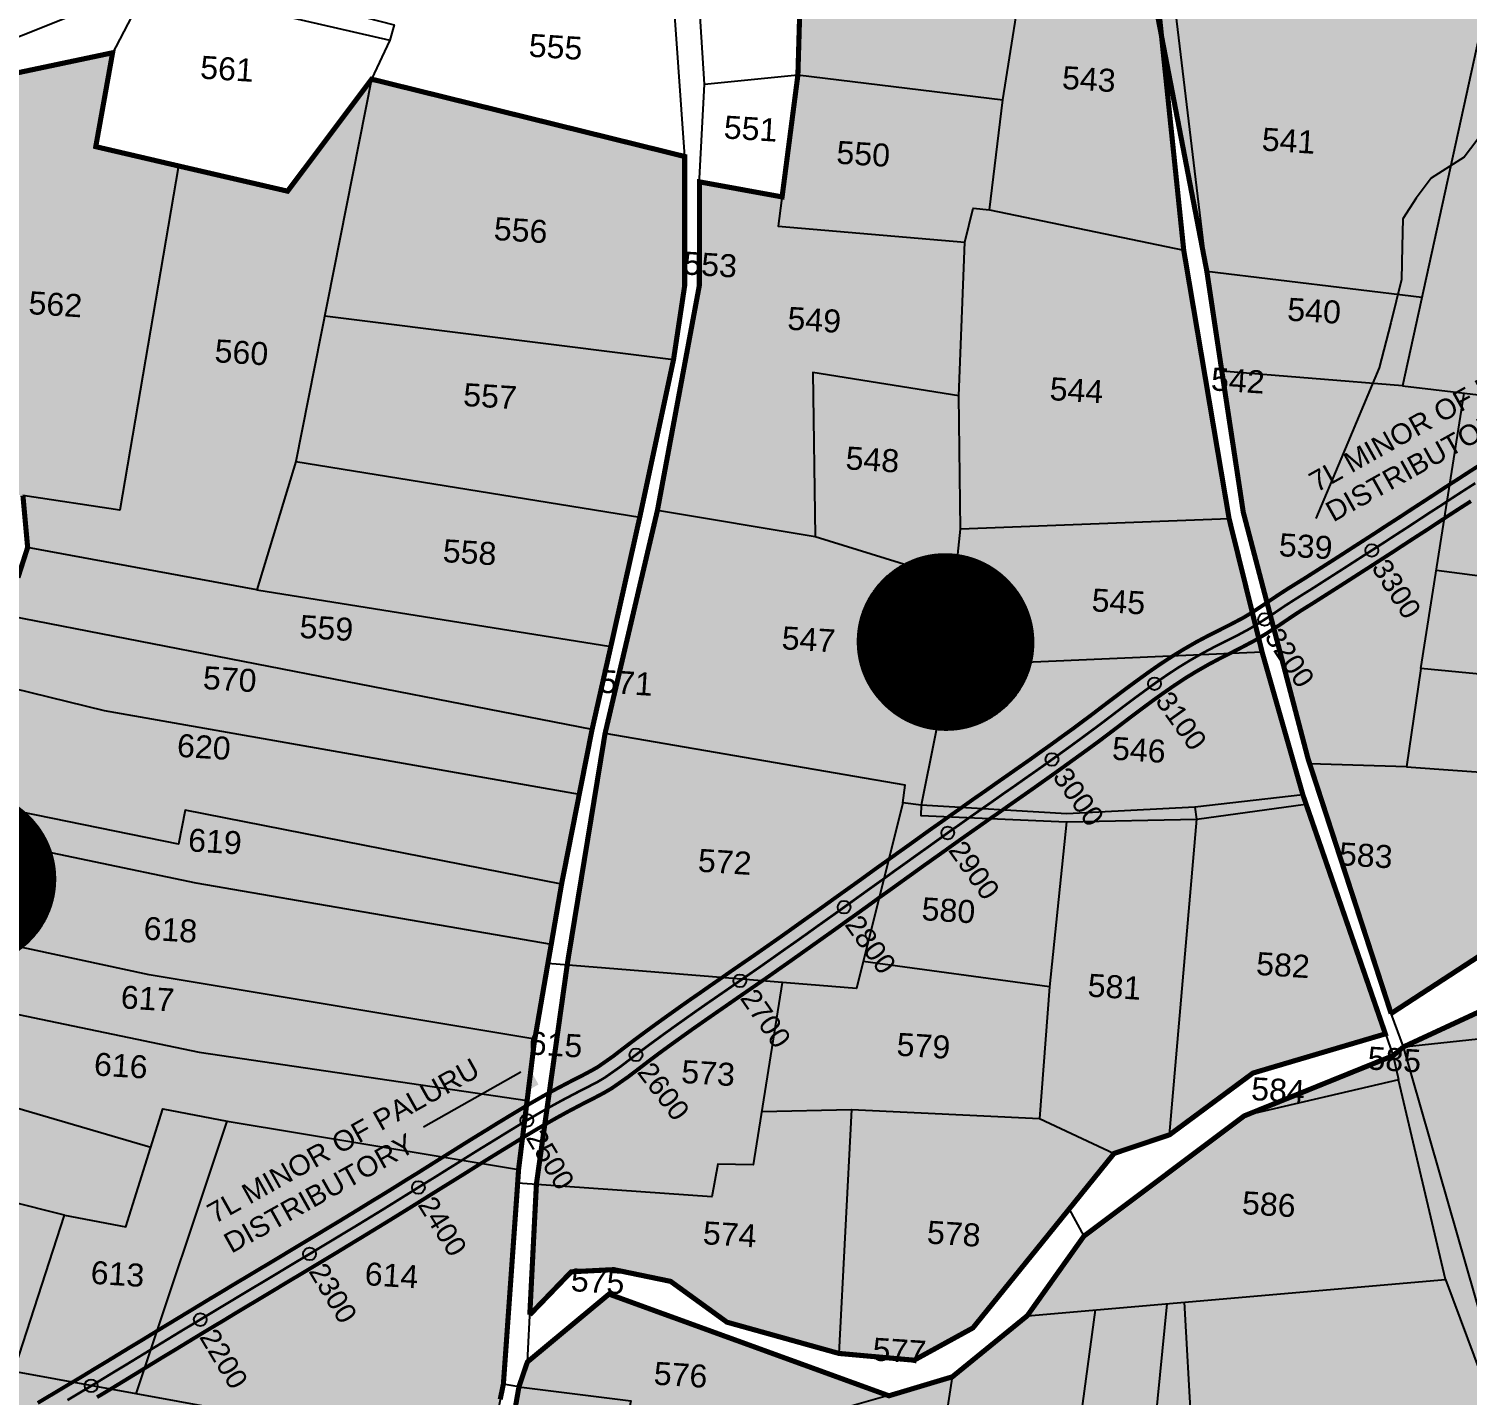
# Model space of a CAD drawing. Header units: inches. Extents: x 201618 to 222325, y 1599056 to 1612709.
# Drawn here: x 205704 to 206832, y 1606741 to 1607812 of the extents above; entities that cross this region are included whole.
import ezdxf
from ezdxf.enums import TextEntityAlignment as Align

# ---------------------------------------------------------------- set-up
doc = ezdxf.new("R2010")
doc.units = ezdxf.units.IN
doc.header["$LTSCALE"] = 15
doc.header["$MEASUREMENT"] = 0
doc.header["$PDMODE"] = 32
doc.header["$PDSIZE"] = 10
doc.linetypes.add('HIDDEN2', pattern=[0.1875, 0.125, -0.0625])
for name, color, linetype in [('CANAL1', 7, 'Continuous'), ('CHANAGE', 1, 'Continuous'), ('PAPER SIZE', 5, 'Continuous'), ('PLOT', 7, 'Continuous'), ('PLOTS NO', 7, 'Continuous'), ('STREAMS', 4, 'Continuous'), ('STRUCTURE', 5, 'Continuous'), ('text2', 7, 'Continuous'), ('WUA-12', 3, 'Continuous')]:
    doc.layers.add(name, color=color, linetype=linetype)
doc.styles.get("Standard").update_dxf_attribs({"font": 'arial.ttf'})
doc.dimstyles.get("Standard").update_dxf_attribs({"dimtxt": 0.18, "dimasz": 0.18, "dimexe": 0.18, "dimexo": 0.0625, "dimgap": 0.09, "dimtad": 0, "dimtih": 1, "dimtoh": 1, "dimdec": 4, "dimzin": 0, "dimdsep": 46, "dimtxsty": 'Standard', "dimcen": 0.09, "dimadec": 0, "dimazin": 0, "dimtfac": 1, "dimtdec": 4, "dimtofl": 0, "dimtmove": 0, "dimatfit": 3, "dimfxl": 1, "dimtolj": 1, "dimtzin": 0, "dimarcsym": 0})
pattern_1 = [(45, (0, 0), (-0.088388347648, 0.088388347648), [])]

msp = doc.modelspace()

# ---------------------------------------------------------------- hatches: boundary and pattern name
at = {"layer": 'PLOTS NO', "true_color": 0xafd9aa}
h = msp.add_hatch(dxfattribs=at)
h.set_pattern_fill('ANSI31', color=9)
h.set_pattern_definition(pattern_1)
h.paths.add_polyline_path([(206772.6, 1607040.4), (206707.5, 1607240), (206656.7, 1607433.3), (206639.9, 1607543.8), (206628.1, 1607622.4), (206554.1, 1608006.3), (206526.3, 1608068.2), (206513.6, 1608096.4), (206507, 1608232.5), (206579.6, 1608224.8), (206610.5, 1608182.6), (206621.3, 1608184), (206657.4, 1608285.3), (206774.3, 1608241.5), (206797.5, 1608325), (206844.9, 1608491.3), (206883.4, 1608635.4), (207009.9, 1608580.5), (207173.5, 1608532.5), (207225, 1608525.4), (207301.4, 1608499.1), (207419.1, 1608468.8), (207487.9, 1608454), (207476.5, 1608429), (207449.4, 1608133.8), (207429.9, 1607992.5), (207408.8, 1607827.8), (207389.1, 1607713.4), (207381.7, 1607670.4), (207359.9, 1607542.5), (207338.8, 1607419.1), (207309, 1607243.8), (207297.9, 1607178.4), (207296.8, 1607161.9), (207191.2, 1607131.4), (207090.3, 1607121.1), (207045, 1607111.8), (206968.6, 1607090.3), (206853.2, 1607092.9)])
at = {"layer": 'PLOTS NO', "true_color": 0xf7abae}
h = msp.add_hatch(dxfattribs=at)
h.set_pattern_fill('ANSI31', color=241)
h.set_pattern_definition(pattern_1)
h.paths.add_polyline_path([(206097.3, 1606804.2), (206102.5, 1606906.8), (206127, 1607081), (206156.3, 1607259.8), (206197.4, 1607434.9), (206230.2, 1607610.9), (206230.4, 1607692.3), (206295.1, 1607680.5), (206307.5, 1607776.1), (206311, 1607895.9), (206485.7, 1607867.2), (206588, 1607851), (206610, 1607638.8), (206645.6, 1607428.2), (206671.5, 1607323.5), (206703.4, 1607211.9), (206768.1, 1607024.4), (206664.3, 1606993.7), (206598.9, 1606945.3), (206555.4, 1606930.7), (206500.1, 1606862.3), (206444.7, 1606793.9), (206398.6, 1606768.6), (206339.7, 1606773.9), (206251.9, 1606798.4), (206207.7, 1606830.4), (206163.2, 1606839.6), (206129.8, 1606837.9)])
at = {"layer": 'PLOTS NO'}
h = msp.add_hatch(color=2, dxfattribs=at)
h.dxf.hatch_style = 1
h.paths.add_polyline_path([(205462.2, 1606348.3), (205437.6, 1606348.2), (205429.1, 1606349.1), (205404, 1606351.8), (205396, 1606429.5), (205388, 1606507.3), (205383.9, 1606669.8), (205420.6, 1606841), (205458.9, 1606950.9), (205460.2, 1606950.6), (205485.3, 1607027.8), (205485.4, 1607083.6), (205485.4, 1607112.7), (205487.9, 1607137.7), (205495.4, 1607214), (205497.9, 1607239.3), (205505.4, 1607315.3), (205538.5, 1607335.4), (205590.8, 1607320.2), (205581.5, 1607365.7), (205596.3, 1607383.3), (205696, 1607382.1), (205703.6, 1607405.8), (205699.9, 1607446.4), (205652, 1607452.5), (205654.1, 1607569.4), (205646.1, 1607614.3), (205657.8, 1607769.8), (205770.2, 1607793.5), (205757, 1607719.9), (205821.8, 1607704.8), (205907.4, 1607685), (205973.3, 1607772.8), (206218.7, 1607712.2), (206218.7, 1607610.7), (206210, 1607553), (206183.5, 1607429.4), (206160.8, 1607328), (206146.1, 1607262.9), (206136.1, 1607212.3), (206122.2, 1607141.7), (206114.1, 1607094.6), (206111.5, 1607079.7), (206100.8, 1607017.7), (206095.2, 1606972.1), (206088.5, 1606918.1), (206087.8, 1606907.4), (206076.6, 1606749.9), (206074.1, 1606737.9), (206057.2, 1606656.9), (206053.9, 1606627.1), (206035.8, 1606562), (206020.6, 1606506.4), (206004.9, 1606450.3), (205988.8, 1606355.4), (205972.7, 1606260.5), (205919.2, 1606273.5), (205789.7, 1606316), (205645.4, 1606341.6), (205583.9, 1606359.4), (205576.8, 1606348.3), (205542.3, 1606348.8), (205507.2, 1606348.3)])
at = {"layer": 'PLOTS NO', "true_color": 0xfeeab9}
h = msp.add_hatch(color=254, dxfattribs=at)
h.dxf.hatch_style = 1
h.paths.add_polyline_path([(205979.5, 1606260.4), (206034.4, 1606504.7), (206063.4, 1606602.7), (206088.8, 1606747.8), (206095.4, 1606767.2), (206159.4, 1606820.4), (206378.9, 1606740.7), (206428.6, 1606755.6), (206487.4, 1606803.5), (206531.7, 1606865.8), (206657.4, 1606960.1), (206774.1, 1607007.3), (206782.3, 1607014.2), (206890.6, 1607064.4), (207012.1, 1607063.9), (207090.3, 1607121.1), (207191.2, 1607131.4), (207296.8, 1607161.9), (207285.1, 1606911.1), (207290, 1606807), (207283.4, 1606647.1), (207253.3, 1606455.2), (207226.9, 1606316.9), (207204.6, 1606192.4), (207193.8, 1606115.3), (207158.8, 1606117.4), (207056, 1606155.4), (206991.5, 1606178.1), (206964.4, 1606194.1), (206935.5, 1606210.8), (206924.8, 1606215.2), (206910.2, 1606220.2), (206889.5, 1606224.5), (206869.2, 1606228.6), (206835.1, 1606229.1), (206799.9, 1606229.2), (206742.8, 1606228.8), (206699.5, 1606220.1), (206648.3, 1606210.3), (206510.5, 1606198.4), (206368.7, 1606243.9), (206258.6, 1606248.2), (206174.9, 1606251.7), (206128.4, 1606253.6), (206099.8, 1606254), (206047.7, 1606256.8)])
at = {"layer": 'text2'}
h = msp.add_hatch(dxfattribs=at)
h.set_pattern_fill('ANSI31', color=5)
h.set_pattern_definition([(45, (15560.00821, -5346.92519), (-0.088388347648, 0.088388347648), [])])
edge = h.paths.add_edge_path()
edge.add_arc((206423.4, 1607331.7), 69.1, 0, 360)
h.paths.add_polyline_path([(206344.8, 1607300.7), (206502.1, 1607300.7), (206502.1, 1607362.7), (206344.8, 1607362.7)], flags=9)
h = msp.add_hatch(dxfattribs=at)
h.set_pattern_fill('ANSI31', color=5)
h.set_pattern_definition([(45, (14793.11214, -5532.26878), (-0.088388347648, 0.088388347648), [])])
edge = h.paths.add_edge_path()
edge.add_arc((205656.5, 1607146.3), 69.1, 0, 360)
h.paths.add_polyline_path([(205577.9, 1607115.3), (205735.2, 1607115.3), (205735.2, 1607177.4), (205577.9, 1607177.4)], flags=9)

# ---------------------------------------------------------------- linework, layer by layer
at = {"layer": 'CANAL1', "color": 200, "linetype": 'ByBlock', "ltscale": 40, "const_width": 3}
for points in [[(205711.5, 1606735.1), (205723.1, 1606742), (205729.6, 1606745.9), (205738.7, 1606751.3), (205747.7, 1606756.7), (205756.7, 1606762.2), (205765.7, 1606767.6), (205774.7, 1606773.1), (205783.7, 1606778.6), (205792.7, 1606784), (205801.7, 1606789.5), (205810.7, 1606795), (205819.8, 1606800.5), (205830, 1606806.7), (205837.8, 1606811.4), (205846.8, 1606816.9), (205855.9, 1606822.3), (205864.9, 1606827.8), (205874, 1606833.2), (205883, 1606838.6), (205892.1, 1606844), (205901.1, 1606849.4), (205910.2, 1606854.9), (205919.2, 1606860.3), (205928.2, 1606865.7), (205937.3, 1606871.2), (205946.3, 1606876.6), (205955.3, 1606882.1), (205964.3, 1606887.6), (205973.2, 1606893.1), (205979.7, 1606897), (205991.2, 1606904.1), (206000.1, 1606909.7), (206009.1, 1606915.2), (206018, 1606920.8), (206026.9, 1606926.4), (206035.9, 1606932), (206044.8, 1606937.6), (206053.8, 1606943.2), (206064.6, 1606949.8), (206071.8, 1606954.3), (206080.9, 1606959.8), (206090, 1606965.3), (206099.2, 1606970.7), (206108.4, 1606976), (206117.8, 1606981.1), (206129.6, 1606987.3), (206136.8, 1606990.9), (206145.8, 1606995.7), (206150.7, 1606998.5), (206162.3, 1607006.6), (206170.2, 1607012.7), (206179, 1607019.4), (206187.5, 1607025.7), (206196.1, 1607032), (206204.7, 1607038.2), (206213.4, 1607044.4), (206222, 1607050.5), (206230.7, 1607056.5), (206239.4, 1607062.6), (206248.1, 1607068.6), (206256.7, 1607074.6), (206265.4, 1607080.6), (206272.4, 1607085.4), (206282.7, 1607092.6), (206291.3, 1607098.6), (206299.9, 1607104.7), (206308.4, 1607110.8), (206317, 1607116.9), (206325.6, 1607123), (206334.2, 1607129.2), (206342.7, 1607135.3), (206351.3, 1607141.4), (206359.9, 1607147.6), (206368.4, 1607153.8), (206377, 1607159.9), (206385.6, 1607166.1), (206394.2, 1607172.2), (206402.8, 1607178.4), (206411.3, 1607184.5), (206420, 1607190.6), (206428.6, 1607196.7), (206435.3, 1607201.4), (206445.8, 1607208.9), (206454.5, 1607214.9), (206463.1, 1607221), (206471.7, 1607227), (206480.4, 1607233.1), (206489, 1607239.1), (206497.5, 1607245.2), (206506.1, 1607251.3), (206514.6, 1607257.5), (206523.1, 1607263.6), (206531.5, 1607269.9), (206536.8, 1607273.8), (206548.3, 1607282.6), (206556.8, 1607289), (206565.3, 1607295.4), (206573.9, 1607301.7), (206582.6, 1607308), (206591.4, 1607314.1), (206600.4, 1607320), (206609.7, 1607325.7), (206620.1, 1607331.7), (206628.6, 1607336.2), (206638.1, 1607341), (206647.4, 1607345.7), (206656.5, 1607350.5), (206663.4, 1607354.6), (206673.6, 1607361.4), (206683.7, 1607368.2), (206691.4, 1607373.2), (206700.4, 1607378.8), (206705.1, 1607381.7), (206718.1, 1607390), (206726.1, 1607395.1), (206735.9, 1607401.4), (206744.7, 1607407.1), (206753.6, 1607412.8), (206762.4, 1607418.5), (206768, 1607422.2), (206780.1, 1607430), (206788.9, 1607435.8), (206797.7, 1607441.5), (206806.6, 1607447.3), (206815.4, 1607453.1), (206824.3, 1607458.8), (206833.2, 1607464.6), (206842.1, 1607470.3)], [(205758, 1606739.6), (205767.1, 1606745), (205776.1, 1606750.5), (205785.1, 1606756), (205794.1, 1606761.5), (205803.1, 1606767), (205812.1, 1606772.5), (205821.1, 1606777.9), (205830.1, 1606783.4), (205840.3, 1606789.6), (205848.1, 1606794.3), (205857.2, 1606799.7), (205866.2, 1606805.2), (205875.2, 1606810.6), (205884.3, 1606816), (205893.3, 1606821.4), (205902.4, 1606826.9), (205911.4, 1606832.3), (205920.5, 1606837.7), (205929.5, 1606843.1), (205938.6, 1606848.6), (205947.6, 1606854), (205956.6, 1606859.5), (205965.7, 1606865), (205974.7, 1606870.5), (205983.7, 1606876), (205990.2, 1606880), (206001.7, 1606887.1), (206010.7, 1606892.7), (206019.6, 1606898.3), (206028.6, 1606903.9), (206037.5, 1606909.4), (206046.5, 1606915), (206055.4, 1606920.6), (206064.4, 1606926.2), (206075.1, 1606932.8), (206082.3, 1606937.2), (206091.2, 1606942.7), (206100.2, 1606948.1), (206109.2, 1606953.4), (206118.2, 1606958.5), (206127.3, 1606963.5), (206138.7, 1606969.5), (206145.9, 1606973.1), (206155.5, 1606978.2), (206161.5, 1606981.7), (206174.1, 1606990.5), (206182.4, 1606996.8), (206191, 1607003.4), (206199.4, 1607009.7), (206207.9, 1607015.9), (206216.4, 1607022), (206224.9, 1607028.1), (206233.5, 1607034.1), (206242.1, 1607040.1), (206250.8, 1607046.1), (206259.4, 1607052.1), (206268.1, 1607058.1), (206276.8, 1607064.1), (206283.9, 1607069), (206294.1, 1607076.2), (206302.8, 1607082.3), (206311.4, 1607088.4), (206320, 1607094.5), (206328.6, 1607100.6), (206337.2, 1607106.7), (206345.8, 1607112.9), (206354.4, 1607119), (206363, 1607125.2), (206371.5, 1607131.4), (206380.1, 1607137.5), (206388.7, 1607143.7), (206397.2, 1607149.8), (206405.8, 1607156), (206414.4, 1607162.1), (206423, 1607168.2), (206431.5, 1607174.3), (206440.1, 1607180.4), (206446.8, 1607185.1), (206457.3, 1607192.5), (206466, 1607198.5), (206474.6, 1607204.6), (206483.2, 1607210.6), (206491.9, 1607216.7), (206500.5, 1607222.8), (206509.1, 1607228.9), (206517.7, 1607235.1), (206526.3, 1607241.3), (206534.9, 1607247.5), (206543.5, 1607253.8), (206548.8, 1607257.8), (206560.4, 1607266.6), (206568.8, 1607273), (206577.2, 1607279.3), (206585.7, 1607285.6), (206594.1, 1607291.6), (206602.6, 1607297.5), (206611.2, 1607303.2), (206619.9, 1607308.5), (206629.7, 1607314.1), (206637.8, 1607318.4), (206647.2, 1607323.1), (206656.7, 1607328), (206666.3, 1607333.1), (206674, 1607337.7), (206684.8, 1607344.7), (206694.8, 1607351.5), (206702.1, 1607356.3), (206711, 1607361.8), (206715.7, 1607364.8), (206728.9, 1607373.2), (206736.9, 1607378.3), (206746.7, 1607384.6), (206755.6, 1607390.3), (206764.4, 1607396), (206773.3, 1607401.7), (206778.9, 1607405.4), (206791, 1607413.3), (206799.9, 1607419), (206808.7, 1607424.8), (206817.5, 1607430.6), (206826.3, 1607436.3), (206835.2, 1607442)]]:
    msp.add_lwpolyline(points, dxfattribs=at)
at = {"layer": 'CANAL1', "color": 1, "linetype": 'HIDDEN2', "ltscale": 40, "const_width": 2}
msp.add_lwpolyline([(205734.8, 1606737.3), (205743.8, 1606742.7), (205752.9, 1606748.1), (205761.9, 1606753.6), (205770.9, 1606759.1), (205779.9, 1606764.5), (205788.9, 1606770), (205797.9, 1606775.5), (205806.9, 1606781), (205815.9, 1606786.5), (205824.9, 1606792), (205835.1, 1606798.1), (205843, 1606802.9), (205852, 1606808.3), (205861, 1606813.7), (205870.1, 1606819.2), (205879.1, 1606824.6), (205888.2, 1606830), (205897.2, 1606835.4), (205906.3, 1606840.9), (205915.3, 1606846.3), (205924.4, 1606851.7), (205933.4, 1606857.2), (205942.4, 1606862.6), (205951.5, 1606868.1), (205960.5, 1606873.5), (205969.5, 1606879), (205978.5, 1606884.5), (205985, 1606888.5), (205996.4, 1606895.6), (206005.4, 1606901.2), (206014.3, 1606906.8), (206023.3, 1606912.3), (206032.2, 1606917.9), (206041.2, 1606923.5), (206050.1, 1606929.1), (206059.1, 1606934.7), (206069.9, 1606941.3), (206077, 1606945.7), (206086, 1606951.2), (206095.1, 1606956.7), (206104.2, 1606962), (206113.3, 1606967.2), (206122.6, 1606972.3), (206134.2, 1606978.4), (206141.3, 1606982), (206150.7, 1606986.9), (206156.1, 1606990.1), (206168.2, 1606998.6), (206176.3, 1607004.8), (206185, 1607011.4), (206193.5, 1607017.7), (206202, 1607023.9), (206210.6, 1607030.1), (206219.2, 1607036.2), (206227.8, 1607042.3), (206236.4, 1607048.3), (206245.1, 1607054.3), (206253.8, 1607060.3), (206262.4, 1607066.3), (206271.1, 1607072.3), (206278.2, 1607077.2), (206288.4, 1607084.4), (206297, 1607090.5), (206305.6, 1607096.5), (206314.2, 1607102.6), (206322.8, 1607108.8), (206331.4, 1607114.9), (206340, 1607121), (206348.6, 1607127.2), (206357.1, 1607133.3), (206365.7, 1607139.5), (206374.3, 1607145.6), (206382.8, 1607151.8), (206391.4, 1607157.9), (206400, 1607164.1), (206408.6, 1607170.2), (206417.1, 1607176.3), (206425.7, 1607182.5), (206434.3, 1607188.5), (206441, 1607193.3), (206451.6, 1607200.7), (206460.2, 1607206.7), (206468.8, 1607212.8), (206477.5, 1607218.8), (206486.1, 1607224.9), (206494.7, 1607230.9), (206503.3, 1607237), (206511.9, 1607243.2), (206520.5, 1607249.4), (206529, 1607255.6), (206537.5, 1607261.9), (206542.8, 1607265.8), (206554.4, 1607274.6), (206562.8, 1607281), (206571.3, 1607287.4), (206579.8, 1607293.6), (206588.3, 1607299.8), (206597, 1607305.8), (206605.8, 1607311.6), (206614.8, 1607317.1), (206624.9, 1607322.9), (206633.2, 1607327.3), (206642.6, 1607332.1), (206652.1, 1607336.8), (206661.4, 1607341.8), (206668.7, 1607346.2), (206679.2, 1607353), (206689.3, 1607359.9), (206696.8, 1607364.7), (206705.7, 1607370.3), (206710.4, 1607373.2), (206723.5, 1607381.6), (206731.5, 1607386.7), (206741.3, 1607393), (206750.1, 1607398.7), (206759, 1607404.4), (206767.9, 1607410.1), (206773.5, 1607413.8), (206785.6, 1607421.6), (206794.4, 1607427.4), (206803.2, 1607433.2), (206812.1, 1607438.9), (206820.9, 1607444.7), (206829.7, 1607450.4), (206838.6, 1607456.1)], dxfattribs=at)
at = {"layer": 'CHANAGE'}
for p in [(206757.5, 1607403.4), (206673.4, 1607349.3), (206587.1, 1607298.9), (206506.7, 1607239.5), (206425, 1607181.9), (206343.7, 1607123.7), (206262, 1607066), (206180.6, 1607008), (206095, 1606956.6), (206010, 1606904), (205924.6, 1606851.9), (205838.9, 1606800.4), (205753.4, 1606748.5)]:
    msp.add_point(p, dxfattribs=at)
at = {"layer": 'PLOT'}
for points in [[(206095.4, 1606767.2), (206102.5, 1606906.8), (206127, 1607081), (206156.3, 1607259.8), (206197.4, 1607434.9), (206230.2, 1607610.9), (206230.4, 1607694.9), (206234.2, 1607769), (206225.4, 1607908.5), (206220, 1607993.9), (206236.2, 1608094.9), (206239.8, 1608318.9), (206187.4, 1608461.5), (206139.4, 1608540.5), (206121.9, 1608604.6), (206075.7, 1608605.9)], [(206110.4, 1608604.9), (206129.1, 1608538.3), (206184.9, 1608432.9), (206227.8, 1608313.4), (206224.3, 1608092.6), (206202, 1607929.1), (206211.1, 1607819), (206218.7, 1607712.2), (206218.7, 1607610.7), (206210, 1607553), (206184.1, 1607432.2), (206160.8, 1607328), (206146.1, 1607262.9), (206122.2, 1607141.7), (206100.8, 1607017.7), (206088.5, 1606918.1), (206076.6, 1606749.9)], [(206022.5, 1607937.4), (206203.4, 1607911.8), (206225.4, 1607908.5), (206588, 1607851), (206611.8, 1607621.3), (206645.6, 1607428.2), (206671.5, 1607323.5), (206705.9, 1607203.1), (206774.1, 1607007.3)], [(206234.2, 1607769), (206307.5, 1607776.1), (206468.1, 1607756.6), (206485.7, 1607867.2)], [(206772.6, 1607040.4), (206707.5, 1607240), (206656.7, 1607433.3), (206639.6, 1607546), (206628.1, 1607622.4), (206599.1, 1607864.2), (206847.9, 1607835.4), (206781.5, 1607532.3), (206639.9, 1607543.8)], [(205798.4, 1607847), (205802.9, 1607853.7), (205816.3, 1607860.4), (205990.9, 1607815.4), (205987.6, 1607803.4)], [(205549.8, 1607747.6), (205798.4, 1607847)], [(205769.9, 1607792.1), (205798.4, 1607847), (205987.6, 1607803.4), (205973.3, 1607772.8)], [(206781.5, 1607532.3), (206951.7, 1607512.4), (206988.7, 1607646.9), (206909.3, 1607744.6), (206847.9, 1607835.4)], [(205646.1, 1607614.3), (205657.8, 1607769.8), (205770.2, 1607793.5), (205757, 1607719.9), (205907.4, 1607685), (205973.3, 1607772.8), (205913.9, 1607473), (205883.2, 1607372.5), (205703.6, 1607405.8)], [(205973.3, 1607772.8), (206218.7, 1607712.2)], [(206307.5, 1607776.1), (206292.1, 1607657.5), (206438.5, 1607645), (206445, 1607671.7), (206457.7, 1607670.3), (206468.1, 1607756.6)], [(205821.8, 1607704.8), (205775.9, 1607434.9), (205699.9, 1607446.4)], [(206230.4, 1607692.3), (206295.1, 1607680.5)], [(206457.7, 1607670.3), (206610, 1607638.8)], [(206197.4, 1607434.9), (206321, 1607414.3), (206430.9, 1607380.4), (206435.1, 1607420.1), (206433.7, 1607524.5), (206438.5, 1607645)], [(206628.1, 1607622.4), (206796.8, 1607602)], [(205936.5, 1607587.2), (206210, 1607553)], [(206433.7, 1607524.5), (206319.3, 1607542.8), (206321, 1607414.3)], [(206796, 1607310.7), (206830, 1607526.6)], [(205913.9, 1607473), (206183.5, 1607429.4)], [(206645.6, 1607428.2), (206435.1, 1607420.1)], [(206146.1, 1607262.9), (205690.1, 1607351.8), (205696, 1607382.1), (205596.3, 1607383.3), (205581.5, 1607365.7)], [(206430.9, 1607380.4), (206426, 1607312.9), (206404.2, 1607203.8), (206389.9, 1607205.5), (206391.5, 1607219.3), (206156.3, 1607259.8)], [(206808.1, 1607387.9), (207228.2, 1607333)], [(205883.2, 1607372.5), (206160.8, 1607328)], [(206671.5, 1607323.5), (206426, 1607312.9)], [(205590.8, 1607320.2), (205763.5, 1607277.9), (206136.1, 1607212.3)], [(207289.3, 1607263.2), (206796, 1607310.7), (206784.6, 1607233.8), (206708.8, 1607236)], [(206122.2, 1607141.7), (205827.2, 1607199.7), (205822, 1607173.2), (205497.9, 1607239.3)], [(206784.6, 1607233.8), (207301, 1607196.7)], [(205495.4, 1607214), (205835.4, 1607142.7), (206114.1, 1607094.6)], [(206703.4, 1607211.9), (206618.8, 1607202.1), (206620.1, 1607192.6)], [(206389.9, 1607205.5), (206353.4, 1607059.9), (206111.5, 1607079.7)], [(206404.2, 1607203.8), (206404, 1607195.6), (206518, 1607190.7), (206620.2, 1607192.6)], [(206618.8, 1607202.1), (206518.4, 1607197), (206404.2, 1607203.8)], [(206598.9, 1606945.3), (206620.2, 1607192.6), (206705.5, 1607204.6)], [(206518, 1607190.7), (206504.8, 1607061.3), (206496.8, 1606958)], [(206101.2, 1607020.2), (205798.8, 1607070.8), (205487.9, 1607137.7)], [(206782.3, 1607014.2), (206772.6, 1607040.4), (206853.2, 1607092.9), (206968.6, 1607090.3), (207045, 1607111.8)], [(205485.4, 1607083.6), (205838.1, 1607010.1), (206095.2, 1606972.1)], [(206504.8, 1607061.3), (206358.7, 1607081.1)], [(206295.2, 1607064.7), (206272.5, 1606921.8), (206244.7, 1606922.4), (206239.9, 1606896.7), (206087.8, 1606907.4)], [(206782.3, 1607014.2), (206890.6, 1607064.4), (207012.1, 1607063.9)], [(207058.1, 1606173.3), (207036.4, 1606232), (206935.1, 1606543.9), (206845.4, 1606795.1), (206782.3, 1607014.2), (207013.9, 1607039), (206998.4, 1606547), (206935.1, 1606543.9)], [(205485.3, 1607027.8), (205800.3, 1606935.6)], [(206555.4, 1606930.7), (206598.9, 1606945.3), (206664.3, 1606993.7), (206768.1, 1607024.4)], [(206815.2, 1606831.8), (206778.3, 1606988.5), (206657.4, 1606960.1), (206774.1, 1607007.3), (206778.5, 1606988.6)], [(205732.5, 1606882.4), (205780.6, 1606873.2), (205809.7, 1606965.6), (205860, 1606956)], [(206279.2, 1606963.5), (206349.6, 1606965), (206339.7, 1606773.9), (206251.9, 1606798.4), (206207.7, 1606830.4), (206163.2, 1606839.6), (206129.8, 1606837.9), (206097.3, 1606804.2)], [(206349.6, 1606965), (206496.8, 1606958), (206555.4, 1606930.7), (206444.7, 1606793.9), (206397.2, 1606769.1), (206339.7, 1606773.9)], [(205404, 1606351.8), (205388, 1606507.3), (205383.9, 1606669.8), (205643.7, 1606608.8), (205732.5, 1606882.4), (205458.9, 1606950.9), (205420.6, 1606841), (205383.9, 1606669.8)], [(205788.7, 1606742.3), (205860, 1606956), (206088.5, 1606918.1)], [(206657.4, 1606960.1), (206531.7, 1606865.8), (206487.4, 1606803.5)], [(206520.1, 1606887), (206531.7, 1606865.8)], [(206088.8, 1606747.8), (206176.4, 1606736.8), (206172.2, 1606715), (206243.9, 1606702.8), (206428.6, 1606755.6), (206487.4, 1606803.5), (206815.2, 1606831.8), (206882.6, 1606651.1), (206925.7, 1606542.3), (206989.2, 1606360.3), (207026.6, 1606228.4), (207050.2, 1606175.7)], [(206088.8, 1606747.8), (206095.4, 1606767.2), (206159.4, 1606820.4), (206378.7, 1606741.4)], [(206610.3, 1606814.1), (206621.3, 1606618.7), (206709.6, 1606628.2)], [(206540.7, 1606808.1), (206499.3, 1606503), (206617.6, 1606497.7), (206590.5, 1606205)], [(206566.2, 1606500), (206596.9, 1606812.9)], [(205756.2, 1606635.5), (205884.6, 1606724.7), (205692.8, 1606759.8)], [(206034.4, 1606504.7), (206063.4, 1606602.7), (206088.8, 1606747.8), (206076.6, 1606749.9), (206057.2, 1606656.9)], [(206350, 1606245.8), (206428.6, 1606755.6)]]:
    msp.add_lwpolyline(points, dxfattribs=at)
at = {"layer": 'STREAMS'}
msp.add_lwpolyline([(206924.2, 1607838.6), (206902.5, 1607801), (206866, 1607758.1), (206845.6, 1607732.2), (206829.9, 1607711.6), (206804.1, 1607695.1), (206792.3, 1607679.5), (206781.8, 1607663.3), (206781.3, 1607641.7), (206780.8, 1607615.7), (206772.4, 1607581.7), (206763.3, 1607546.6), (206733.2, 1607475), (206713.7, 1607428.5)], dxfattribs=at)
at = {"layer": 'WUA-12', "color": 15, "const_width": 4}
for points in [[(206772.6, 1607040.4), (206707.5, 1607240), (206656.7, 1607433.3), (206639.9, 1607543.8), (206628.1, 1607622.4), (206554.1, 1608006.3)], [(206097.3, 1606804.2), (206102.5, 1606906.8), (206127, 1607081), (206156.3, 1607259.8), (206197.4, 1607434.9), (206230.2, 1607610.9), (206230.4, 1607692.3), (206295.1, 1607680.5), (206307.5, 1607776.1), (206311, 1607895.9)], [(206588, 1607851), (206610, 1607638.8), (206645.6, 1607428.2), (206671.5, 1607323.5), (206703.4, 1607211.9), (206768.1, 1607024.4), (206664.3, 1606993.7), (206598.9, 1606945.3), (206555.4, 1606930.7), (206500.1, 1606862.3), (206444.7, 1606793.9), (206398.6, 1606768.6), (206339.7, 1606773.9), (206251.9, 1606798.4), (206207.7, 1606830.4), (206163.2, 1606839.6), (206129.8, 1606837.9), (206097.3, 1606804.2)], [(207408.8, 1607827.8), (207389.1, 1607713.4), (207381.7, 1607670.4), (207359.9, 1607542.5), (207338.8, 1607419.1), (207309, 1607243.8), (207297.9, 1607178.4), (207296.8, 1607161.9), (207191.2, 1607131.4), (207090.3, 1607121.1), (207045, 1607111.8), (206968.6, 1607090.3), (206853.2, 1607092.9), (206772.6, 1607040.4)], [(205657.8, 1607769.8), (205770.2, 1607793.5), (205757, 1607719.9), (205821.8, 1607704.8), (205907.4, 1607685), (205973.3, 1607772.8), (206218.7, 1607712.2), (206218.7, 1607610.7), (206210, 1607553), (206183.5, 1607429.4), (206160.8, 1607328), (206146.1, 1607262.9), (206136.1, 1607212.3), (206122.2, 1607141.7), (206114.1, 1607094.6), (206111.5, 1607079.7), (206100.8, 1607017.7), (206095.2, 1606972.1), (206088.5, 1606918.1), (206087.8, 1606907.4), (206076.6, 1606749.9), (206074.1, 1606737.9)], [(205696, 1607382.1), (205703.6, 1607405.8), (205699.9, 1607446.4)], [(205979.5, 1606260.4), (206034.4, 1606504.7), (206063.4, 1606602.7), (206088.8, 1606747.8), (206095.4, 1606767.2), (206159.4, 1606820.4), (206378.9, 1606740.7), (206428.6, 1606755.6), (206487.4, 1606803.5), (206531.7, 1606865.8), (206657.4, 1606960.1), (206774.1, 1607007.3), (206782.3, 1607014.2), (206890.6, 1607064.4)]]:
    msp.add_lwpolyline(points, dxfattribs=at)
at = {"layer": 'WUA-12', "const_width": 3}
for points in [[(206772.6, 1607040.4), (206707.5, 1607240), (206656.7, 1607433.3), (206639.9, 1607543.8), (206628.1, 1607622.4), (206554.1, 1608006.3)], [(206097.3, 1606804.2), (206102.5, 1606906.8), (206127, 1607081), (206156.3, 1607259.8), (206197.4, 1607434.9), (206230.2, 1607610.9), (206230.4, 1607692.3), (206295.1, 1607680.5), (206307.5, 1607776.1), (206311, 1607895.9)], [(206588, 1607851), (206610, 1607638.8), (206645.6, 1607428.2), (206671.5, 1607323.5), (206703.4, 1607211.9), (206768.1, 1607024.4), (206664.3, 1606993.7), (206598.9, 1606945.3), (206555.4, 1606930.7), (206500.1, 1606862.3), (206444.7, 1606793.9), (206398.6, 1606768.6), (206339.7, 1606773.9), (206251.9, 1606798.4), (206207.7, 1606830.4), (206163.2, 1606839.6), (206129.8, 1606837.9), (206097.3, 1606804.2)], [(207408.8, 1607827.8), (207389.1, 1607713.4), (207381.7, 1607670.4), (207359.9, 1607542.5), (207338.8, 1607419.1), (207309, 1607243.8), (207297.9, 1607178.4), (207296.8, 1607161.9), (207191.2, 1607131.4), (207090.3, 1607121.1), (207045, 1607111.8), (206968.6, 1607090.3), (206853.2, 1607092.9), (206772.6, 1607040.4)], [(205657.8, 1607769.8), (205770.2, 1607793.5), (205757, 1607719.9), (205821.8, 1607704.8), (205907.4, 1607685), (205973.3, 1607772.8), (206218.7, 1607712.2), (206218.7, 1607610.7), (206210, 1607553), (206183.5, 1607429.4), (206160.8, 1607328), (206146.1, 1607262.9), (206136.1, 1607212.3), (206122.2, 1607141.7), (206114.1, 1607094.6), (206111.5, 1607079.7), (206100.8, 1607017.7), (206095.2, 1606972.1), (206088.5, 1606918.1), (206087.8, 1606907.4), (206076.6, 1606749.9), (206074.1, 1606737.9)], [(205696, 1607382.1), (205703.6, 1607405.8), (205699.9, 1607446.4)], [(205979.5, 1606260.4), (206034.4, 1606504.7), (206063.4, 1606602.7), (206088.8, 1606747.8), (206095.4, 1606767.2), (206159.4, 1606820.4), (206378.9, 1606740.7), (206428.6, 1606755.6), (206487.4, 1606803.5), (206531.7, 1606865.8), (206657.4, 1606960.1), (206774.1, 1607007.3), (206782.3, 1607014.2), (206890.6, 1607064.4)]]:
    msp.add_lwpolyline(points, dxfattribs=at)

# ---------------------------------------------------------------- texts
at = {"layer": 'CHANAGE'}
for s, rotation, p in [('3300', 302.7771, (206763.4, 1607394.2)), ('3200', 303.2947, (206679.5, 1607340.1)), ('3100', 305.7115, (206593.6, 1607290)), ('3000', 305.557, (206513.1, 1607230.5)), ('2900', 305.4165, (206431.4, 1607173)), ('2800', 305.641, (206350.1, 1607114.7)), ('2700', 304.6453, (206268.2, 1607057)), ('2600', 307.2791, (206187.2, 1606999.2)), ('2500', 300.9944, (206100.7, 1606947.2)), ('2400', 301.916, (206015.8, 1606894.7)), ('2300', 301.0324, (205930.3, 1606842.5)), ('2200', 301.159, (205844.6, 1606791))]:
    msp.add_text(s, height=16, rotation=rotation, dxfattribs=at).set_placement(p, align=Align.MIDDLE_LEFT)
at = {"layer": 'PLOTS NO'}
for s, p in [('555', (206096.1, 1607790.5)), ('561', (205838.5, 1607773.3)), ('543', (206514.2, 1607765.2)), ('551', (206249, 1607726.4)), ('541', (206670.8, 1607716.9)), ('550', (206337.3, 1607706.6)), ('556', (206068.7, 1607646.8)), ('553', (206217.3, 1607619.8)), ('562', (205703.9, 1607588.7)), ('549', (206298.9, 1607576.5)), ('540', (206690.8, 1607583.6)), ('560', (205849.8, 1607551)), ('544', (206504.5, 1607521.3)), ('542', (206631, 1607528.9)), ('557', (206044.7, 1607516.7)), ('548', (206344.5, 1607467)), ('558', (206028.7, 1607394.3)), ('539', (206684.2, 1607399)), ('545', (206537.4, 1607355.7)), ('559', (205916.4, 1607334.9)), ('547', (206294.4, 1607326)), ('570', (205840.6, 1607294.8)), ('571', (206151.3, 1607292)), ('620', (205820.3, 1607241.7)), ('546', (206553.4, 1607239.4)), ('619', (205829, 1607167.6)), ('572', (206228.7, 1607151.6)), ('583', (206731.3, 1607156.7)), ('580', (206404.1, 1607113.6)), ('618', (205794.1, 1607098.4)), ('582', (206666.4, 1607070.7)), ('617', (205776.2, 1607044.5)), ('581', (206534.3, 1607053.7)), ('615', (206096.1, 1607008.4)), ('579', (206384.5, 1607007.4)), ('616', (205755.2, 1606991.9)), ('585', (206753.7, 1606996.6)), ('573', (206215.7, 1606986)), ('584', (206662.5, 1606972.6)), ('586', (206655.3, 1606883.2)), ('574', (206232.6, 1606859.6)), ('578', (206408.3, 1606860.1)), ('613', (205752.6, 1606828.6)), ('614', (205967.5, 1606827.5)), ('575', (206129.1, 1606822.8)), ('577', (206365.6, 1606768.4)), ('576', (206194.1, 1606749.5))]:
    msp.add_text(s, height=18, rotation=356.3896, dxfattribs=at).set_placement(p)
at = {"layer": 'PLOTS NO', "color": 1}
for s, p in [('TC8', (206423.4, 1607331.7)), ('TC1', (205656.5, 1607146.3))]:
    msp.add_text(s, height=40, dxfattribs=at).set_placement(p, align=Align.MIDDLE_CENTER)
at = {"layer": 'STRUCTURE', "color": 5, "char_height": 16, "width": 273.397, "attachment_point": 1, "rotation": 29.2075, "bg_fill": 1, "box_fill_scale": 1.1, "bg_fill_color": 7, "bg_fill_true_color": 16777215, "bg_fill_transparency": 0}
for insert in [(206706.4, 1607462.5), (205842.5, 1606889.2)]:
    msp.add_mtext('{\\C1;7L MINOR OF PALURU DISTRIBUTORY}', dxfattribs=dict(at, insert=insert))

# ---------------------------------------------------------------- leaders
at = {"layer": 'PAPER SIZE', "color": 1}
msp.add_leader([(206090.2, 1606994.4), (206013.9, 1606951.3)], dimstyle='Standard', override={"dimasz": 40, "dimgap": 0.09, "dimtad": 0, "dimtfill": 2, "dimtfillclr": 5}, dxfattribs=at)

doc.saveas('drawing.dxf')
